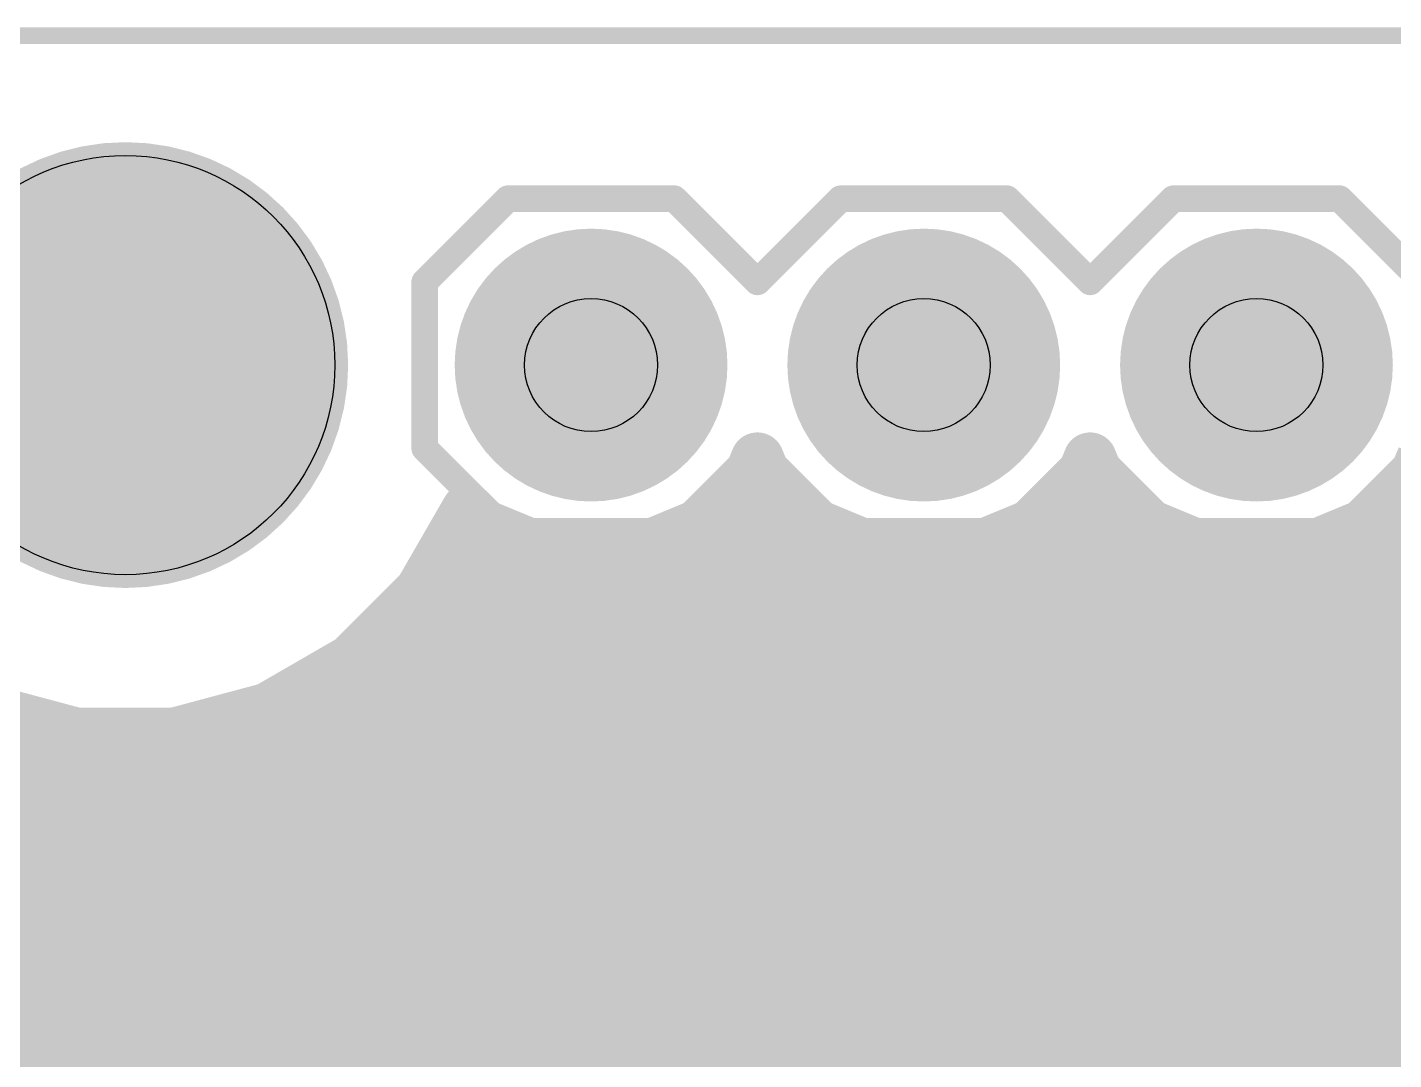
# Model space of a CAD drawing. Extents: x -2.6 to 72.5, y 2.5 to 55.9.
# Drawn here: x 18.3 to 28.73, y 48.04 to 55.92 of the extents above; entities that cross this region are included whole.
import ezdxf

# ---------------------------------------------------------------- set-up
doc = ezdxf.new("R2010")
doc.units = 0
for name, color, linetype in [('1', 12, 'CONTINUOUS'), ('17', 110, 'CONTINUOUS'), ('20', 31, 'CONTINUOUS'), ('21', 253, 'CONTINUOUS'), ('25', 253, 'CONTINUOUS'), ('29', 253, 'CONTINUOUS'), ('30', 253, 'CONTINUOUS'), ('44', 253, 'CONTINUOUS'), ('51', 253, 'CONTINUOUS')]:
    doc.layers.add(name, color=color, linetype=linetype)

# ---------------------------------------------------------------- blocks, each defined once
blk = doc.blocks.new('RECT')
blk.add_solid([(-0.5, -0.5), (0.5, -0.5), (-0.5, 0.5), (0.5, 0.5)])
blk = doc.blocks.new('ROUNDP')
at = {"const_width": 0.5}
blk.add_lwpolyline([(0, -0.25, 1), (0, 0.25, 1), (0, -0.25)], format="xyb", dxfattribs=at)

msp = doc.modelspace()

# ---------------------------------------------------------------- linework, layer by layer
at = {"layer": '1', "const_width": 0.4064}
for points in [[(23.8334, 52.5199), (23.876, 52.6228)], [(23.876, 52.6228), (23.9186, 52.5199)], [(26.3734, 52.5199), (26.416, 52.6228)], [(26.416, 52.6228), (26.4586, 52.5199)], [(28.9134, 52.5199), (28.9607, 52.6342)], [(23.4261, 52.1126), (23.8334, 52.5199)], [(23.9186, 52.5199), (24.3259, 52.1126)], [(25.9661, 52.1126), (26.3734, 52.5199)], [(26.4586, 52.5199), (26.8659, 52.1126)], [(28.5061, 52.1126), (28.9134, 52.5199)], [(23.7391, 52.4256), (24.0129, 52.4256)], [(26.2791, 52.4256), (26.5529, 52.4256)], [(28.8191, 52.4256), (29.1008, 52.4256)], [(21.3059, 51.609), (21.6659, 52.2326)], [(21.6659, 52.2326), (21.7859, 52.1126)], [(21.7859, 52.1126), (22.318, 51.8922)], [(22.894, 51.8922), (23.4261, 52.1126)], [(24.3259, 52.1126), (24.858, 51.8922)], [(25.434, 51.8922), (25.9661, 52.1126)], [(26.8659, 52.1126), (27.398, 51.8922)], [(27.974, 51.8922), (28.5061, 52.1126)], [(21.5428, 52.0192), (22.0114, 52.0192)], [(23.2006, 52.0192), (24.5514, 52.0192)], [(25.7406, 52.0192), (27.0914, 52.0192)], [(28.2806, 52.0192), (29.6292, 52.0192)], [(22.318, 51.8922), (22.894, 51.8922)], [(24.858, 51.8922), (25.434, 51.8922)], [(27.398, 51.8922), (27.974, 51.8922)], [(20.781, 51.0841), (21.3059, 51.609)], [(21.3081, 51.6128), (37.0332, 51.6128)], [(20.9033, 51.2064), (37.0332, 51.2064)], [(20.1382, 50.7129), (20.781, 51.0841)], [(17.9618, 50.7129), (18.6788, 50.5208)], [(19.4212, 50.5208), (20.1382, 50.7129)], [(20.289, 50.8), (37.0332, 50.8)], [(18.6788, 50.5208), (19.4212, 50.5208)], [(5.0927, 50.3936), (37.0332, 50.3936)], [(5.0927, 49.9872), (37.0332, 49.9872)], [(5.0927, 49.5808), (37.0332, 49.5808)], [(5.0927, 49.1744), (37.0332, 49.1744)], [(5.0927, 48.768), (37.0332, 48.768)], [(5.0927, 48.3616), (37.0332, 48.3616)], [(5.0927, 47.9552), (37.0332, 47.9552)]]:
    msp.add_lwpolyline(points, dxfattribs=at)
at = {"layer": '1', "const_width": 0.2032}
for points in [[(23.9699, 52.6616, 1), (23.7821, 52.5839)], [(23.9699, 52.5839, 1), (23.7821, 52.6616)], [(26.5099, 52.6616, 1), (26.3221, 52.5839)], [(26.5099, 52.5839, 1), (26.3221, 52.6616)], [(23.9052, 52.448, 1), (23.7615, 52.5917)], [(23.9905, 52.5917, 1), (23.8468, 52.448)], [(26.4452, 52.448, 1), (26.3015, 52.5917)], [(26.5305, 52.5917, 1), (26.3868, 52.448)], [(23.7391, 52.5272, 1), (23.7391, 52.324)], [(23.7395, 52.5588, 1), (23.9273, 52.481)], [(23.8247, 52.481, 1), (24.0125, 52.5588)], [(24.0129, 52.324, 1), (24.0129, 52.5272)], [(26.2791, 52.5272, 1), (26.2791, 52.324)], [(26.2795, 52.5588, 1), (26.4673, 52.481)], [(26.3647, 52.481, 1), (26.5525, 52.5588)], [(26.5529, 52.324, 1), (26.5529, 52.5272)], [(28.8191, 52.5272, 1), (28.8191, 52.324)], [(28.8195, 52.5588, 1), (29.0073, 52.481)], [(21.7378, 52.3044, 1), (21.5941, 52.1607)], [(21.7539, 52.1818, 1), (21.578, 52.2834)], [(21.8248, 52.2065, 1), (21.747, 52.0187)], [(21.714, 52.0408, 1), (21.8577, 52.1845)], [(23.3543, 52.1845, 1), (23.498, 52.0408)], [(23.465, 52.0187, 1), (23.3872, 52.2065)], [(24.3648, 52.2065, 1), (24.287, 52.0187)], [(24.254, 52.0408, 1), (24.3977, 52.1845)], [(25.8943, 52.1845, 1), (26.038, 52.0408)], [(26.005, 52.0187, 1), (25.9272, 52.2065)], [(26.9048, 52.2065, 1), (26.827, 52.0187)], [(26.794, 52.0408, 1), (26.9377, 52.1845)], [(28.4343, 52.1845, 1), (28.578, 52.0408)], [(28.545, 52.0187, 1), (28.4672, 52.2065)], [(21.5428, 52.1208, 1), (21.5428, 51.9176)], [(22.0114, 51.9176, 1), (22.0114, 52.1208)], [(23.2006, 52.1208, 1), (23.2006, 51.9176)], [(24.5514, 51.9176, 1), (24.5514, 52.1208)], [(25.7406, 52.1208, 1), (25.7406, 51.9176)], [(27.0914, 51.9176, 1), (27.0914, 52.1208)], [(28.2806, 52.1208, 1), (28.2806, 51.9176)], [(22.318, 51.9938, 1), (22.318, 51.7906)], [(22.2791, 51.7983, 1), (22.3569, 51.9861)], [(22.8551, 51.9861, 1), (22.9329, 51.7983)], [(22.894, 51.7906, 1), (22.894, 51.9938)], [(24.858, 51.9938, 1), (24.858, 51.7906)], [(24.8191, 51.7983, 1), (24.8969, 51.9861)], [(25.3951, 51.9861, 1), (25.4729, 51.7983)], [(25.434, 51.7906, 1), (25.434, 51.9938)], [(27.398, 51.9938, 1), (27.398, 51.7906)], [(27.3591, 51.7983, 1), (27.4369, 51.9861)], [(27.9351, 51.9861, 1), (28.0129, 51.7983)], [(27.974, 51.7906, 1), (27.974, 51.9938)], [(21.2179, 51.6598, 1), (21.3939, 51.5582)], [(21.3081, 51.7144, 1), (21.3081, 51.5112)], [(21.3778, 51.5371, 1), (21.2341, 51.6808)], [(20.9033, 51.308, 1), (20.9033, 51.1048)], [(20.7092, 51.1559, 1), (20.8529, 51.0122)], [(20.8318, 50.9961, 1), (20.7302, 51.1721)], [(20.1645, 50.6148, 1), (20.1119, 50.8111)], [(20.289, 50.9016, 1), (20.289, 50.6984)], [(20.0874, 50.8009, 1), (20.189, 50.6249)], [(18.6788, 50.6224, 1), (18.6788, 50.4192)], [(18.6525, 50.4227, 1), (18.7051, 50.6189)], [(19.3949, 50.6189, 1), (19.4474, 50.4227)], [(19.4212, 50.4192, 1), (19.4212, 50.6224)]]:
    msp.add_lwpolyline(points, format="xyb", dxfattribs=at)
at = {"layer": '20', "const_width": 0.127}
msp.add_lwpolyline([(4.826, 55.8546), (68.58, 55.8546)], dxfattribs=at)
at = {"layer": '20', "const_width": 0.1524}
msp.add_lwpolyline([(19.05, 51.816, 1), (19.05, 54.864, 1), (19.05, 51.816)], format="xyb", dxfattribs=at)
at = {"layer": '20'}
msp.add_circle((19.05, 53.34), 1.6, dxfattribs=at)
at = {"layer": '21', "const_width": 0.2032}
for points in [[(21.971, 54.61), (21.336, 53.975)], [(21.971, 54.61), (23.241, 54.61)], [(23.241, 54.61), (23.876, 53.975)], [(24.511, 54.61), (23.876, 53.975)], [(24.511, 54.61), (25.781, 54.61)], [(25.781, 54.61), (26.416, 53.975)], [(27.051, 54.61), (26.416, 53.975)], [(27.051, 54.61), (28.321, 54.61)], [(28.321, 54.61), (28.956, 53.975)], [(21.336, 53.975), (21.336, 52.705)], [(21.336, 52.705), (21.971, 52.07)], [(23.876, 52.705), (23.241, 52.07)], [(23.876, 52.705), (24.511, 52.07)], [(26.416, 52.705), (25.781, 52.07)], [(26.416, 52.705), (27.051, 52.07)], [(28.956, 52.705), (28.321, 52.07)], [(23.241, 52.07), (21.971, 52.07)], [(25.781, 52.07), (24.511, 52.07)], [(28.321, 52.07), (27.051, 52.07)], [(27.1526, 50.9185), (27.1526, 51.4604)], [(27.6945, 50.9185), (27.6945, 51.4604)], [(28.3718, 50.9185), (27.1526, 50.9185)], [(27.1526, 49.8091), (27.1526, 50.3509)], [(28.3718, 50.3509), (28.3718, 49.8091)], [(27.6945, 49.8091), (27.6945, 50.2155)], [(28.3718, 49.8091), (27.1526, 49.8091)], [(28.3718, 49.1715), (27.8299, 48.9006)], [(27.1526, 48.4942), (27.1526, 48.8329)], [(27.8299, 48.8329), (27.8299, 48.4942)], [(28.3718, 48.4942), (27.1526, 48.4942)]]:
    msp.add_lwpolyline(points, dxfattribs=at)
at = {"layer": '21'}
for points, const_width in [([(21.971, 54.6608, 1), (21.971, 54.5592)], 0.1016), ([(22.0069, 54.5741, 1), (21.9351, 54.6459)], 0.1016), ([(23.2769, 54.6459, 1), (23.2051, 54.5741)], 0.1016), ([(23.241, 54.5592, 1), (23.241, 54.6608)], 0.1016), ([(24.511, 54.6608, 1), (24.511, 54.5592)], 0.1016), ([(24.5469, 54.5741, 1), (24.4751, 54.6459)], 0.1016), ([(25.8169, 54.6459, 1), (25.7451, 54.5741)], 0.1016), ([(25.781, 54.5592, 1), (25.781, 54.6608)], 0.1016), ([(27.051, 54.6608, 1), (27.051, 54.5592)], 0.1016), ([(27.0869, 54.5741, 1), (27.0151, 54.6459)], 0.1016), ([(28.3569, 54.6459, 1), (28.2851, 54.5741)], 0.1016), ([(28.321, 54.5592, 1), (28.321, 54.6608)], 0.1016), ([(21.3868, 53.975, 1), (21.2852, 53.975)], 0.1016), ([(21.3001, 54.0109, 1), (21.3719, 53.9391)], 0.1016), ([(23.8401, 54.0109, 1), (23.9119, 53.9391)], 0.1016), ([(23.8401, 53.9391, 1), (23.9119, 54.0109)], 0.1016), ([(26.3801, 54.0109, 1), (26.4519, 53.9391)], 0.1016), ([(26.3801, 53.9391, 1), (26.4519, 54.0109)], 0.1016), ([(21.3719, 52.7409, 1), (21.3001, 52.6691)], 0.1016), ([(23.9119, 52.7409, 1), (23.8401, 52.6691)], 0.1016), ([(23.9119, 52.6691, 1), (23.8401, 52.7409)], 0.1016), ([(26.4519, 52.7409, 1), (26.3801, 52.6691)], 0.1016), ([(26.4519, 52.6691, 1), (26.3801, 52.7409)], 0.1016), ([(21.2852, 52.705, 1), (21.3868, 52.705)], 0.1016), ([(21.971, 52.1208, 1), (21.971, 52.0192)], 0.1016), ([(23.241, 52.0192, 1), (23.241, 52.1208)], 0.1016), ([(24.511, 52.1208, 1), (24.511, 52.0192)], 0.1016), ([(25.781, 52.0192, 1), (25.781, 52.1208)], 0.1016), ([(27.051, 52.1208, 1), (27.051, 52.0192)], 0.1016), ([(28.321, 52.0192, 1), (28.321, 52.1208)], 0.1016), ([(21.9351, 52.0341, 1), (22.0069, 52.1059)], 0.1016), ([(23.2051, 52.1059, 1), (23.2769, 52.0341)], 0.1016), ([(24.4751, 52.0341, 1), (24.5469, 52.1059)], 0.1016), ([(25.7451, 52.1059, 1), (25.8169, 52.0341)], 0.1016), ([(27.0151, 52.0341, 1), (27.0869, 52.1059)], 0.1016), ([(28.2851, 52.1059, 1), (28.3569, 52.0341)], 0.1016), ([(27.2034, 51.4604, 1), (27.1018, 51.4604)], 0.1016), ([(27.7453, 51.4604, 1), (27.6437, 51.4604)], 0.1016), ([(27.1526, 50.9693, 1), (27.1526, 50.8677)], 0.1016), ([(28.3718, 50.8677, 1), (28.3718, 50.9693)], 0.1016), ([(27.1018, 50.9185, 1), (27.2034, 50.9185)], 0.1016), ([(27.6437, 50.9185, 1), (27.7453, 50.9185)], 0.1016), ([(27.2034, 50.3509, 1), (27.1018, 50.3509)], 0.1016), ([(28.4226, 50.3509, 1), (28.321, 50.3509)], 0.1016), ([(27.7453, 50.2155, 1), (27.6437, 50.2155)], 0.1016), ([(27.1526, 49.8599, 1), (27.1526, 49.7583)], 0.1016), ([(28.3718, 49.7583, 1), (28.3718, 49.8599)], 0.1016), ([(27.1018, 49.8091, 1), (27.2034, 49.8091)], 0.1016), ([(27.6437, 49.8091, 1), (27.7453, 49.8091)], 0.1016), ([(28.321, 49.8091, 1), (28.4226, 49.8091)], 0.1016), ([(27.8299, 48.8329, 1), (27.1526, 48.8329)], 0.2032), ([(28.3945, 49.1261, 1), (28.3491, 49.217)], 0.1016), ([(27.2034, 48.8329, 1), (27.1018, 48.8329)], 0.1016), ([(27.8807, 48.8329, 1), (27.7791, 48.8329)], 0.1016), ([(27.8072, 48.946, 1), (27.8527, 48.8552)], 0.1016), ([(27.1018, 48.8329, 1), (27.2034, 48.8329)], 0.1016), ([(27.7791, 48.8329, 1), (27.8807, 48.8329)], 0.1016), ([(27.1526, 48.545, 1), (27.1526, 48.4434)], 0.1016), ([(27.1018, 48.4942, 1), (27.2034, 48.4942)], 0.1016), ([(27.7791, 48.4942, 1), (27.8807, 48.4942)], 0.1016), ([(28.3718, 48.4434, 1), (28.3718, 48.545)], 0.1016)]:
    msp.add_lwpolyline(points, format="xyb", dxfattribs=dict(at, const_width=const_width))
at = {"layer": '25', "const_width": 0.2032}
for points in [[(23.1648, 50.9185), (23.1648, 51.4604)], [(24.4856, 51.054), (25.7048, 51.4604)], [(25.4, 51.3588), (25.4, 50.7492)], [(25.7048, 50.6476), (24.4856, 51.054)], [(21.9456, 50.9185), (23.1648, 50.9185)], [(21.9456, 50.0713), (21.9456, 50.3422)], [(23.1648, 50.3422), (23.1648, 50.0713)], [(24.8243, 50.0698), (25.3661, 50.0698)], [(22.8939, 49.8004), (22.2165, 49.8004)], [(24.4856, 49.3925), (24.4856, 49.7312)], [(25.7048, 49.7312), (25.7048, 49.3925)], [(25.7048, 49.3925), (24.4856, 49.3925)], [(22.6568, 49.1099), (22.4536, 48.7374)], [(25.1968, 48.6542), (24.9936, 48.2817)]]:
    msp.add_lwpolyline(points, dxfattribs=at)
at = {"layer": '25'}
for points, const_width in [([(23.2156, 51.4604, 1), (23.114, 51.4604)], 0.1016), ([(25.7209, 51.4122, 1), (25.6887, 51.5086)], 0.1016), ([(25.4508, 51.3588, 1), (25.3492, 51.3588)], 0.1016), ([(24.5017, 51.1022, 1), (24.4695, 51.0058)], 0.1016), ([(24.4695, 51.1022, 1), (24.5017, 51.0058)], 0.1016), ([(21.9456, 50.9693, 1), (21.9456, 50.8677)], 0.1016), ([(23.1648, 50.8677, 1), (23.1648, 50.9693)], 0.1016), ([(23.114, 50.9185, 1), (23.2156, 50.9185)], 0.1016), ([(25.3492, 50.7492, 1), (25.4508, 50.7492)], 0.1016), ([(25.6887, 50.5994, 1), (25.7209, 50.6958)], 0.1016), ([(21.9964, 50.3422, 1), (21.8948, 50.3422)], 0.1016), ([(23.2156, 50.3422, 1), (23.114, 50.3422)], 0.1016), ([(21.9456, 50.0713, 0.4142), (22.2165, 49.8004)], 0.2032), ([(21.9964, 50.0713, 1), (21.8948, 50.0713)], 0.1016), ([(21.8948, 50.0713, 1), (21.9964, 50.0713)], 0.1016), ([(22.8939, 49.8004, 0.4142), (23.1648, 50.0713)], 0.2032), ([(23.2156, 50.0713, 1), (23.114, 50.0713)], 0.1016), ([(23.114, 50.0713, 1), (23.2156, 50.0713)], 0.1016), ([(24.8243, 50.0698, 0.4142), (24.4856, 49.7312)], 0.2032), ([(24.8243, 50.1206, 1), (24.8243, 50.019)], 0.1016), ([(24.8243, 50.019, 1), (24.8243, 50.1206)], 0.1016), ([(25.7048, 49.7312, 0.4142), (25.3661, 50.0698)], 0.2032), ([(25.3661, 50.1206, 1), (25.3661, 50.019)], 0.1016), ([(25.3661, 50.019, 1), (25.3661, 50.1206)], 0.1016), ([(22.2165, 49.8512, 1), (22.2165, 49.7496)], 0.1016), ([(22.2165, 49.7496, 1), (22.2165, 49.8512)], 0.1016), ([(22.8939, 49.8512, 1), (22.8939, 49.7496)], 0.1016), ([(22.8939, 49.7496, 1), (22.8939, 49.8512)], 0.1016), ([(24.5364, 49.7312, 1), (24.4348, 49.7312)], 0.1016), ([(24.4348, 49.7312, 1), (24.5364, 49.7312)], 0.1016), ([(25.7556, 49.7312, 1), (25.654, 49.7312)], 0.1016), ([(25.654, 49.7312, 1), (25.7556, 49.7312)], 0.1016), ([(24.4856, 49.4433, 1), (24.4856, 49.3417)], 0.1016), ([(25.7048, 49.3417, 1), (25.7048, 49.4433)], 0.1016), ([(22.8939, 49.2454, 0.2656), (22.6568, 49.1099)], 0.2032), ([(23.1648, 48.9745, 0.4142), (22.8939, 49.2454)], 0.2032), ([(22.8939, 49.2962, 1), (22.8939, 49.1946)], 0.1016), ([(22.8939, 49.1946, 1), (22.8939, 49.2962)], 0.1016), ([(24.4348, 49.3925, 1), (24.5364, 49.3925)], 0.1016), ([(25.654, 49.3925, 1), (25.7556, 49.3925)], 0.1016), ([(22.0472, 49.1777, 0.1623), (21.9456, 48.8729)], 0.2032), ([(22.0878, 49.1472, 1), (22.0066, 49.2081)], 0.1016), ([(22.613, 49.1357, 1), (22.7006, 49.0841)], 0.1016), ([(22.7014, 49.0856, 1), (22.6122, 49.1342)], 0.1016), ([(22.9955, 48.5681, 0.2), (23.1648, 48.9745)], 0.2032), ([(23.2156, 48.9745, 1), (23.114, 48.9745)], 0.1016), ([(21.9456, 48.8729, 0.4142), (22.2165, 48.6019)], 0.2032), ([(21.9964, 48.8729, 1), (21.8948, 48.8729)], 0.1016), ([(23.114, 48.9745, 1), (23.2156, 48.9745)], 0.1016), ([(21.8948, 48.8729, 1), (21.9964, 48.8729)], 0.1016), ([(22.2165, 48.6019, 0.2656), (22.4536, 48.7374)], 0.2032), ([(22.4974, 48.7116, 1), (22.4098, 48.7632)], 0.1016), ([(24.5872, 48.7219, 0.1623), (24.4856, 48.4171)], 0.2032), ([(24.6278, 48.6915, 1), (24.5466, 48.7524)], 0.1016), ([(25.4339, 48.7897, 0.2656), (25.1968, 48.6542)], 0.2032), ([(25.7048, 48.5188, 0.4142), (25.4339, 48.7897)], 0.2032), ([(25.4339, 48.8405, 1), (25.4339, 48.7389)], 0.1016), ([(25.4339, 48.7389, 1), (25.4339, 48.8405)], 0.1016), ([(22.409, 48.7617, 1), (22.4982, 48.7131)], 0.1016), ([(25.153, 48.68, 1), (25.2406, 48.6284)], 0.1016), ([(25.2414, 48.6299, 1), (25.1522, 48.6785)], 0.1016), ([(22.2165, 48.6527, 1), (22.2165, 48.5511)], 0.1016), ([(22.2165, 48.5511, 1), (22.2165, 48.6527)], 0.1016), ([(22.9597, 48.6041, 1), (23.0312, 48.532)], 0.1016), ([(25.5355, 48.1123, 0.2), (25.7048, 48.5188)], 0.2032), ([(25.7556, 48.5187, 1), (25.654, 48.5188)], 0.1016), ([(24.4856, 48.4171, 0.4142), (24.7565, 48.1462)], 0.2032), ([(24.5364, 48.4171, 1), (24.4348, 48.4171)], 0.1016), ([(25.654, 48.5188, 1), (25.7556, 48.5188)], 0.1016), ([(24.4348, 48.4171, 1), (24.5364, 48.4172)], 0.1016), ([(24.7565, 48.1462, 0.2656), (24.9936, 48.2817)], 0.2032), ([(24.949, 48.306, 1), (25.0382, 48.2574)], 0.1016), ([(25.0374, 48.2559, 1), (24.9498, 48.3075)], 0.1016), ([(24.7565, 48.197, 1), (24.7565, 48.0954)], 0.1016), ([(24.7565, 48.0954, 1), (24.7565, 48.197)], 0.1016), ([(25.4997, 48.1484, 1), (25.5712, 48.0763)], 0.1016)]:
    msp.add_lwpolyline(points, format="xyb", dxfattribs=dict(at, const_width=const_width))
at = {"layer": '29', "const_width": 1.7016}
msp.add_lwpolyline([(19.05, 52.4892, 1), (19.05, 54.1908, 1), (19.05, 52.4892)], format="xyb", dxfattribs=at)
at = {"layer": '30', "const_width": 1.7016}
msp.add_lwpolyline([(19.05, 52.4892, 1), (19.05, 54.1908, 1), (19.05, 52.4892)], format="xyb", dxfattribs=at)
at = {"layer": '44'}
for centre in [(22.606, 53.34), (25.146, 53.34), (27.686, 53.34)]:
    msp.add_circle(centre, 0.508, dxfattribs=at)

# ---------------------------------------------------------------- block references
at = {"layer": '17', "xscale": 1.8796, "yscale": 1.8796, "rotation": 90}
for p in [(22.606, 53.34), (22.606, 53.34), (25.146, 53.34), (25.146, 53.34), (27.686, 53.34), (27.686, 53.34)]:
    msp.add_blockref('ROUNDP', p, dxfattribs=at)
at = {"layer": '29', "xscale": 2.0828, "yscale": 2.0828, "rotation": 90}
for p in [(22.606, 53.34), (25.146, 53.34), (27.686, 53.34)]:
    msp.add_blockref('ROUNDP', p, dxfattribs=at)
at = {"layer": '30', "xscale": 2.0828, "yscale": 2.0828, "rotation": 90}
for p in [(22.606, 53.34), (25.146, 53.34), (27.686, 53.34)]:
    msp.add_blockref('ROUNDP', p, dxfattribs=at)
at = {"layer": '51', "xscale": 0.508, "yscale": 0.508}
for p in [(22.606, 53.34), (25.146, 53.34), (27.686, 53.34)]:
    msp.add_blockref('RECT', p, dxfattribs=at)

doc.saveas('drawing.dxf')
